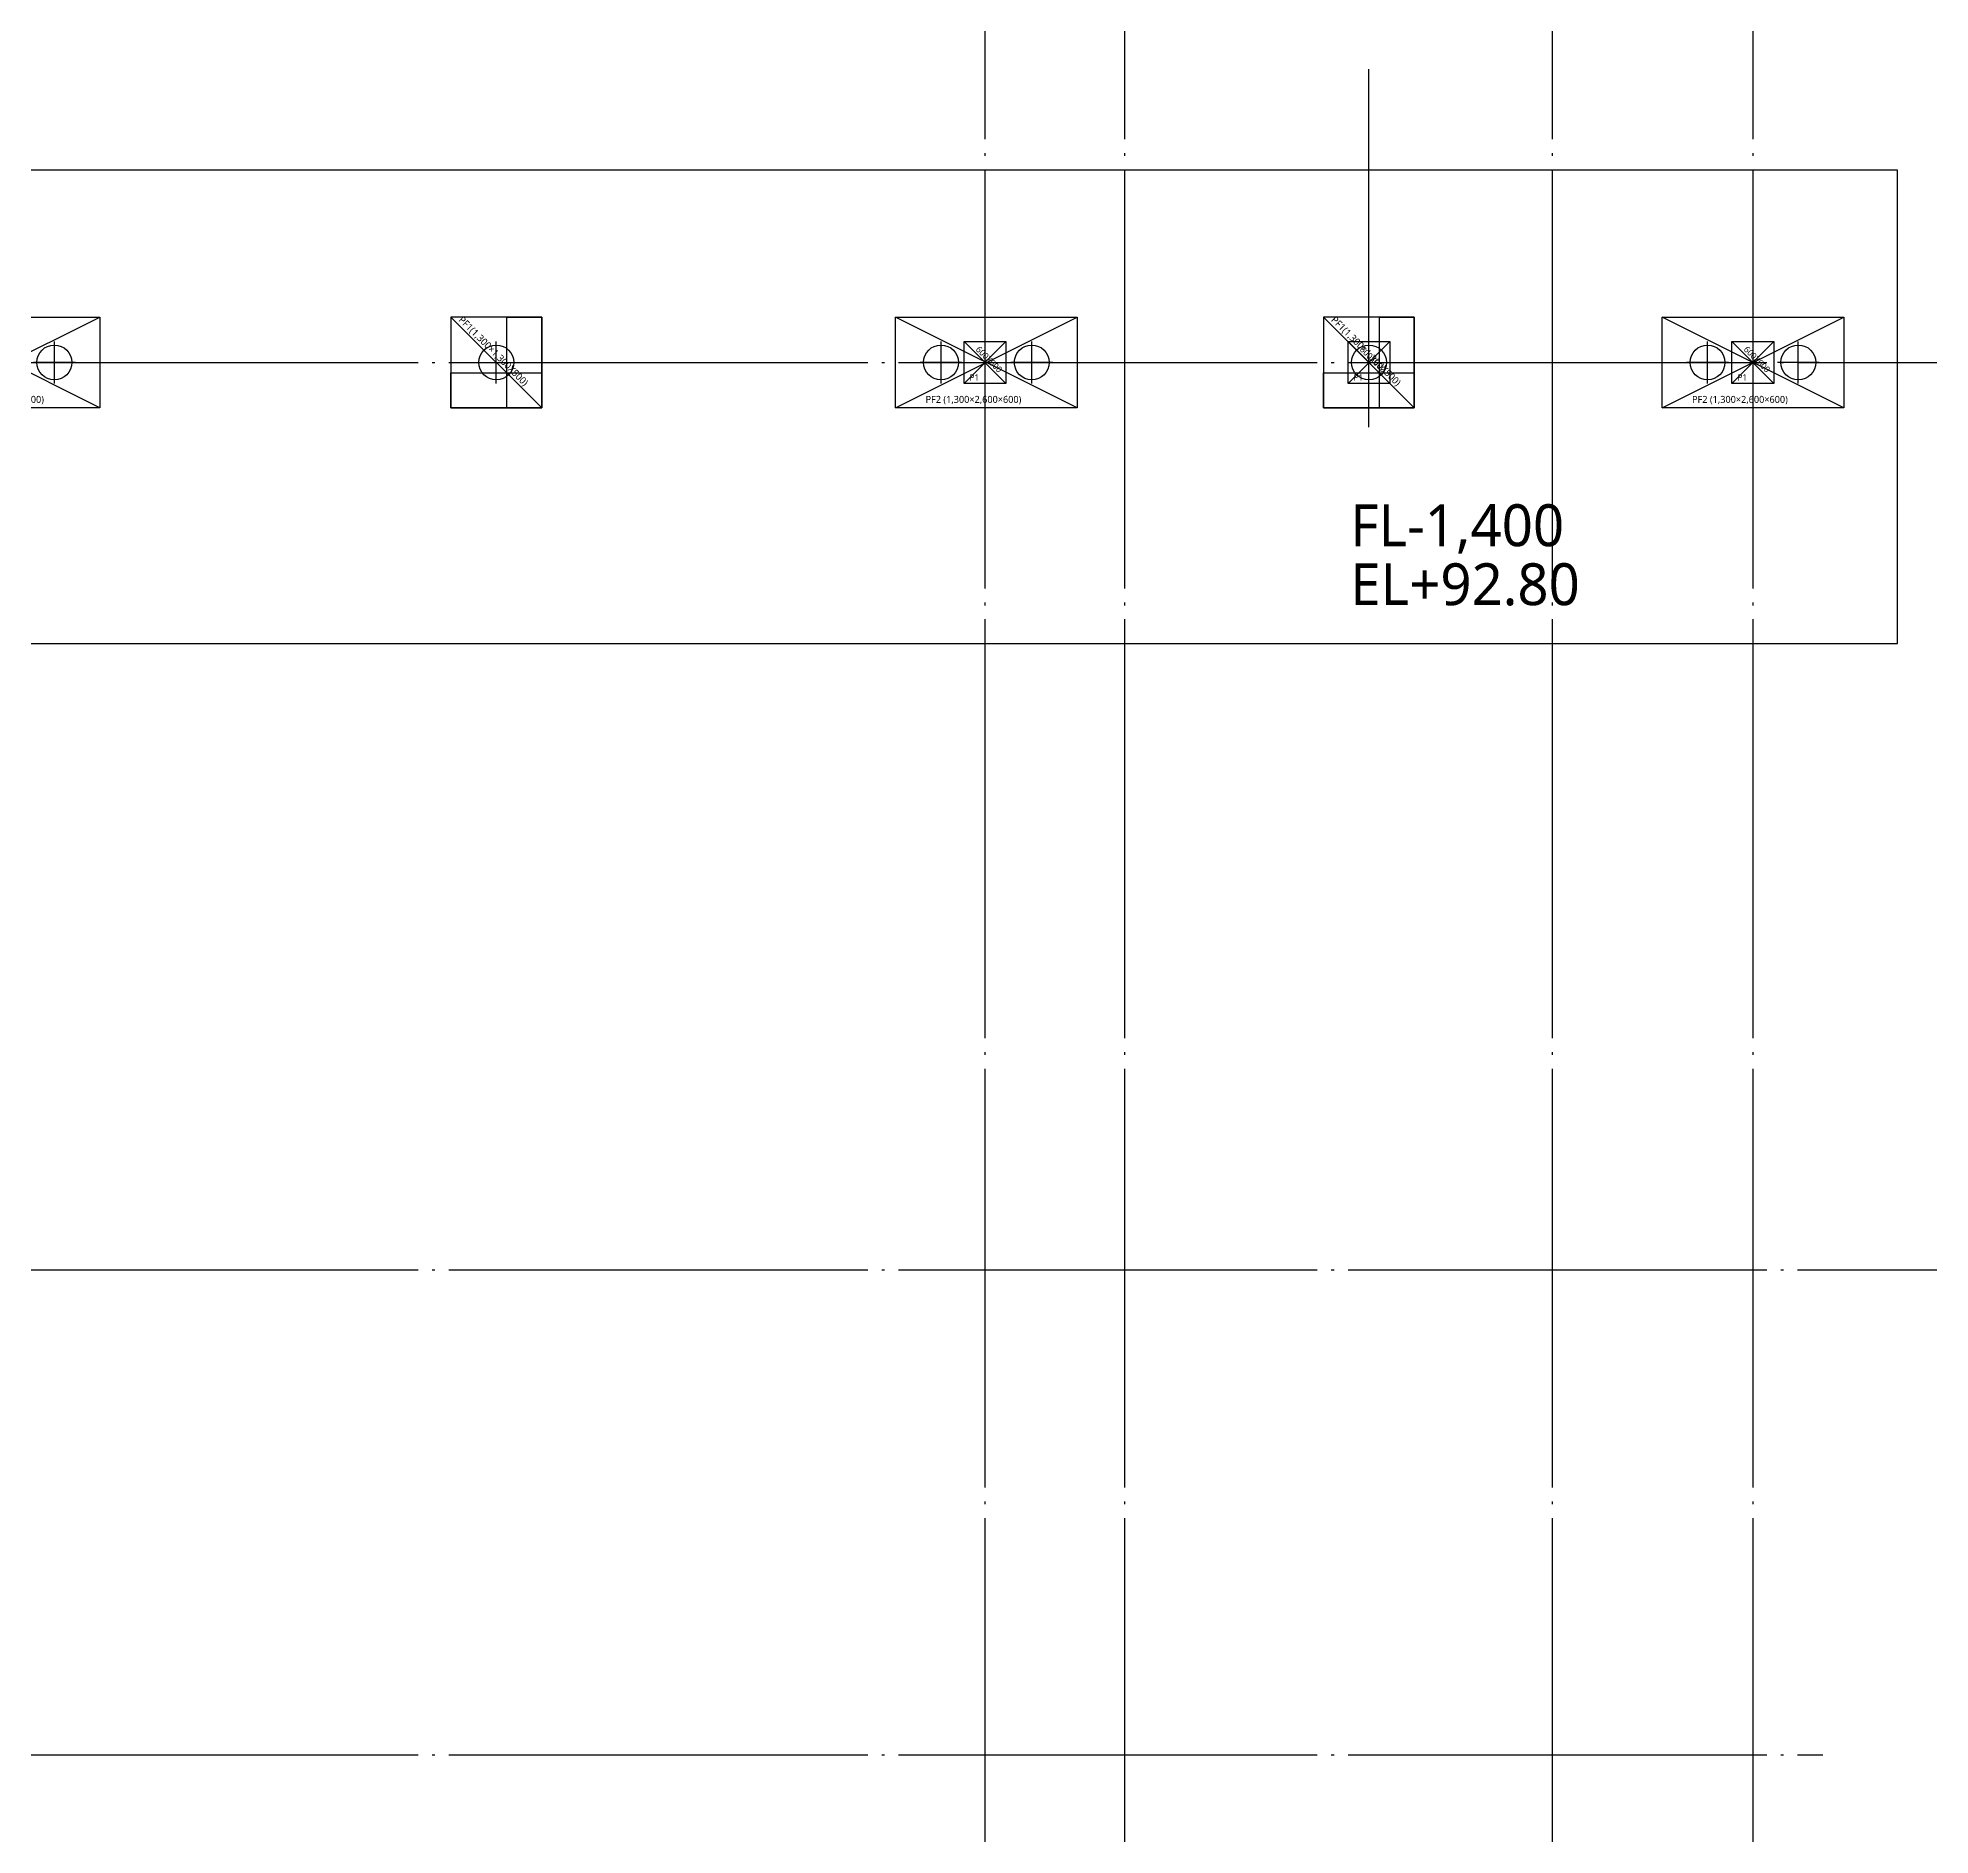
# Model space of a CAD drawing. Header units: millimetres. Extents: x -734060 to 504600, y -7739 to 118800.
# Drawn here: x -426667 to -399561, y 64800 to 90551 of the extents above; entities that cross this region are included whole.
import ezdxf
from ezdxf.enums import TextEntityAlignment as Align
from ezdxf.lldxf.tags import DXFTag

# ---------------------------------------------------------------- set-up
doc = ezdxf.new("R2010")
doc.units = ezdxf.units.MM
doc.header["$LTSCALE"] = 200
doc.linetypes.add('CEN-GAUN', pattern=[32.2, 30, -1, 0.2, -1])
doc.linetypes.add('H3', pattern=[3, 2, -1])
doc.layers.get('DEFPOINTS').update_dxf_attribs({"color": 137})
for name, color, linetype in [('0-PIPE', 7, 'Continuous'), ('0-기초', 4, 'H3'), ('CEN', 1, 'CEN-GAUN'), ('HAT-INS', 250, 'Continuous'), ('S-COL', 2, 'Continuous')]:
    doc.layers.add(name, color=color, linetype=linetype)
doc.styles.add('스타일1', font='malgun.ttf')
doc.styles.add('울릉도L', font='malgun.ttf')
tags = doc.linetypes.add('DH-HID2', pattern=[1.2, 0.8, -0.4]).pattern_tags.tags
tags[6:7] = [DXFTag(74, 4), DXFTag(75, 0), DXFTag(340, '0'), DXFTag(46, 1.0), DXFTag(50, 0.0), DXFTag(44, 0.0), DXFTag(45, 0.0)]
tags[4:5] = [DXFTag(74, 4), DXFTag(75, 0), DXFTag(340, '0'), DXFTag(46, 1.0), DXFTag(50, 0.0), DXFTag(44, 0.0), DXFTag(45, 0.0)]

# ---------------------------------------------------------------- blocks, each defined once
blk = doc.blocks.new('X-CEN')
at = {"layer": 'CEN'}
for p, q in [((50000, 9200), (50000, -53000)), ((52000, 9200), (52000, -53000)), ((58125, 9200), (58125, -53000)), ((61000, 9200), (61000, -53000)), ((55500, -925), (55500, 4200)), ((-9200, 0), (76000, 0)), ((-9200, -13000), (76000, -13000)), ((-9200, -19950), (62000, -19950))]:
    blk.add_line(p, q, dxfattribs=at)
blk = doc.blocks.new('SS-P1')
at = {"layer": 'DEFPOINTS'}
for p, q in [((-300, 300), (300, -300)), ((-300, -300), (300, 300))]:
    blk.add_line(p, q, dxfattribs=at)
at = {"layer": 'S-COL'}
blk.add_lwpolyline([(-300, 300), (300, 300), (300, -300), (-300, -300)], close=True, dxfattribs=at)
at = {"layer": 'DEFPOINTS', "style": '스타일1'}
blk.add_text('600X600', height=90, rotation=315, dxfattribs=at).set_placement((58, 44), align=Align.MIDDLE_CENTER)
blk.add_text('P1', height=90, dxfattribs=at).set_placement((-153, -214), align=Align.MIDDLE_CENTER)
blk = doc.blocks.new('X-S-PD')
at = {"layer": 'S-COL'}
for p in [(50000, 0), (55500, 0), (61000, 0)]:
    blk.add_blockref('SS-P1', p, dxfattribs=at)
blk = doc.blocks.new('파일')
at = {"layer": '0-PIPE', "color": 7, "linetype": 'Continuous'}
for p, q in [((0, -300), (0, 300)), ((-300, 0), (300, 0))]:
    blk.add_line(p, q, dxfattribs=at)
at = {"layer": '0-PIPE', "color": 3, "linetype": 'Continuous'}
blk.add_circle((0, 0), 250, dxfattribs=at)
blk = doc.blocks.new('SS-PF2')
at = {"layer": '0-기초', "color": 4, "linetype": 'DH-HID2', "ltscale": 2}
blk.add_lwpolyline([(650, -1300), (-650, -1300), (-650, 1300), (650, 1300)], close=True, dxfattribs=at)
at = {"layer": 'DEFPOINTS'}
for p, q in [((-650, 1300), (650, -1300)), ((-650, -1300), (650, 1300))]:
    blk.add_line(p, q, dxfattribs=at)
at = {"layer": '0-기초'}
for p in [(0, 650), (0, -650)]:
    blk.add_blockref('파일', p, dxfattribs=at)
at = {"layer": 'DEFPOINTS', "style": '울릉도L'}
blk.add_text('PF2 (1,300×2,600×600)', height=100, rotation=270, dxfattribs=at).set_placement((-529, 871), align=Align.MIDDLE_LEFT)
blk = doc.blocks.new('SS-PF1')
at = {"layer": '0-기초', "color": 4, "linetype": 'DH-HID2', "ltscale": 2}
blk.add_lwpolyline([(-650, 650), (-650, -650), (650, -650), (650, 650)], close=True, dxfattribs=at)
at = {"layer": 'DEFPOINTS'}
blk.add_line((-650, 650), (650, -650), dxfattribs=at)
for points in [[(650, 650), (650, -650), (150, -650), (150, 650), (650, 650)], [(650, -650), (-650, -650), (-650, -150), (650, -150), (650, -650)]]:
    blk.add_lwpolyline(points, dxfattribs=at)
at = {"layer": '0-기초'}
blk.add_blockref('파일', (0, 0), dxfattribs=at)
at = {"layer": 'DEFPOINTS', "style": '울릉도L'}
blk.add_text('PF1(1,300×1,300X500)', height=100, rotation=315, dxfattribs=at).set_placement((-514, 637), align=Align.MIDDLE_LEFT)
blk = doc.blocks.new('X-B1F-FD')
at = {"layer": 'S-COL', "rotation": 90}
for p in [(36020, 0), (50020, 0), (61000, 0)]:
    blk.add_blockref('SS-PF2', p, dxfattribs=at)
at = {"layer": 'S-COL'}
for p in [(43000, 0), (55500, 0)]:
    blk.add_blockref('SS-PF1', p, dxfattribs=at)

msp = doc.modelspace()

# ---------------------------------------------------------------- linework, layer by layer
at = {"layer": 'DEFPOINTS'}
msp.add_lwpolyline([(-400028.839, 81871.917), (-400028.839, 88654.54), (-466488.34, 88654.54), (-466488.34, 36721.926), (-424951.153, 36721.926), (-424951.153, 46339.077), (-460207.107, 46339.077), (-460207.107, 81871.917)], close=True, dxfattribs=at)

# ---------------------------------------------------------------- block references
msp.add_blockref('X-S-PD', (-463100, 85900))
at = {"layer": 'HAT-INS'}
msp.add_blockref('X-CEN', (-463100, 85900), dxfattribs=at)
at = {"layer": 'S-COL'}
msp.add_blockref('X-B1F-FD', (-463100, 85900), dxfattribs=at)

# ---------------------------------------------------------------- texts
at = {"layer": 'DEFPOINTS', "style": '울릉도L'}
for s, p in [('FL-1,400', (-407868.155, 83567.639)), ('EL+92.80', (-407868.155, 82722.843))]:
    msp.add_text(s, height=600, dxfattribs=at).set_placement(p, align=Align.MIDDLE_LEFT)

doc.saveas('drawing.dxf')
